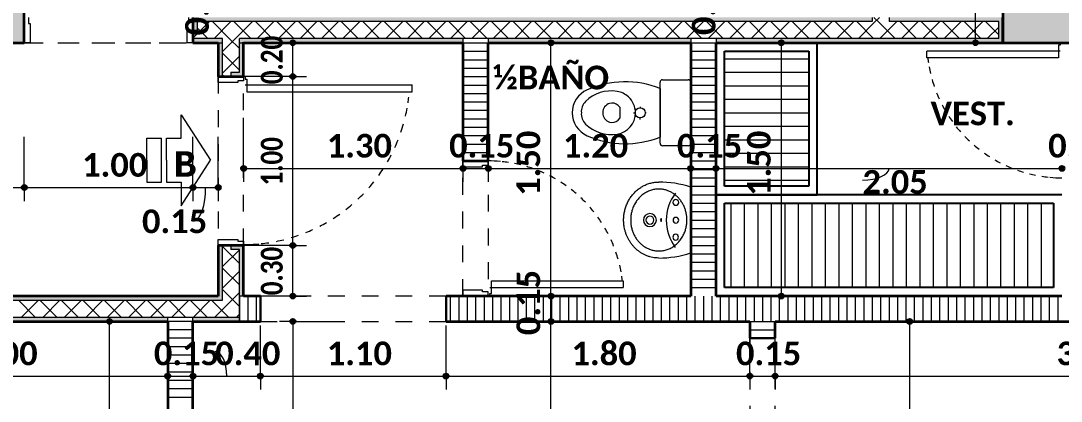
# Model space of a CAD drawing. Header units: metres. Extents: x -144 to 1000, y -717 to 29.
# Drawn here: x 510.86 to 517.03, y -562.55 to -560.29 of the extents above; entities that cross this region are included whole.
import ezdxf

# ---------------------------------------------------------------- set-up
doc = ezdxf.new("R2010")
doc.units = ezdxf.units.M
for name, pattern in [('Basculante', [0.11625, 0.075, -0.04125]), ('basculante modificado', [0.18, 0.1125, -0.0675]), ('Derribado', [0.36, 0.24, -0.12]), ('Trazo', [0.45, 0.225, -0.225])]:
    doc.linetypes.add(name, pattern=pattern)
doc.layers.get('0').update_dxf_attribs({"color": 1})
for name, color, linetype, lineweight in [('A-ANNO-DIMS', 1, 'Continuous', 9), ('A-DETL', 1, 'Continuous', 9), ('A-DETL-GENF', 1, 'Continuous', 9), ('A-DETL-MEDM', 1, 'Continuous', 30), ('A-DETL-THIN', 1, 'Continuous', 9), ('A-DOOR', 1, 'Continuous', 9), ('A-DOOR-FRAM', 1, 'Continuous', 9), ('A-DOOR-HDLN', 1, 'Trazo', 20), ('A-GENM', 1, 'Continuous', 9), ('A-WALL', 4, 'Continuous', 9), ('G-ANNO-TEXT', 2, 'Continuous', 9), ('P-SANR-FIXT', 1, 'Continuous', 9), ('S-COLS', 7, 'Continuous', 9)]:
    doc.layers.add(name, color=color, linetype=linetype, lineweight=lineweight)
doc.layers.add('A-WALL-PATT', color=7, linetype='Continuous', lineweight=35, true_color=0x9c9c9c)
doc.styles.add('Calibri_B_1', font='calibrib.ttf', dxfattribs={"height": 0.135})
doc.styles.add('Calibri_B_5', font='calibrib.ttf', dxfattribs={"height": 0.66})
doc.styles.add('Calibri_B_7', font='calibrib.ttf', dxfattribs={"width": 0.8, "height": 0.18})
doc.styles.add('Courier New_B', font='courbd.ttf', dxfattribs={"height": 0.1125})

# ---------------------------------------------------------------- blocks, each defined once
blk = doc.blocks.new('I')
at = {"layer": 'A-ANNO-DIMS', "lineweight": 25}
h = blk.add_hatch(color=256, dxfattribs=at)
edge = h.paths.add_edge_path()
edge.add_arc((508.7025, -498.7599), 0.015, 0, 360)
h = blk.add_hatch(color=256, dxfattribs=at)
edge = h.paths.add_edge_path()
edge.add_arc((510.2321, -498.7599), 0.015, 0, 360)
h = blk.add_hatch(color=256, dxfattribs=at)
edge = h.paths.add_edge_path()
edge.add_arc((511.5981, -498.7599), 0.015, 0, 360)
h = blk.add_hatch(color=256, dxfattribs=at)
edge = h.paths.add_edge_path()
edge.add_arc((512.7483, -498.7599), 0.015, 0, 360)
h = blk.add_hatch(color=256, dxfattribs=at)
edge = h.paths.add_edge_path()
edge.add_arc((508.7025, -498.9599), 0.015, 0, 360)
h = blk.add_hatch(color=256, dxfattribs=at)
edge = h.paths.add_edge_path()
edge.add_arc((508.7025, -498.9599), 0.015, 0, 360)
h = blk.add_hatch(color=256, dxfattribs=at)
edge = h.paths.add_edge_path()
edge.add_arc((508.4105, -499.5037), 0.015, 0, 360)
h = blk.add_hatch(color=256, dxfattribs=at)
edge = h.paths.add_edge_path()
edge.add_arc((509.7105, -499.5037), 0.015, 0, 360)
h = blk.add_hatch(color=256, dxfattribs=at)
edge = h.paths.add_edge_path()
edge.add_arc((509.7105, -499.5037), 0.015, 0, 360)
h = blk.add_hatch(color=256, dxfattribs=at)
edge = h.paths.add_edge_path()
edge.add_arc((509.8605, -499.5037), 0.015, 0, 360)
h = blk.add_hatch(color=256, dxfattribs=at)
edge = h.paths.add_edge_path()
edge.add_arc((509.8605, -499.5037), 0.015, 0, 360)
h = blk.add_hatch(color=256, dxfattribs=at)
edge = h.paths.add_edge_path()
edge.add_arc((511.0607, -499.5037), 0.015, 0, 360)
h = blk.add_hatch(color=256, dxfattribs=at)
edge = h.paths.add_edge_path()
edge.add_arc((511.0607, -499.5037), 0.015, 0, 360)
h = blk.add_hatch(color=256, dxfattribs=at)
edge = h.paths.add_edge_path()
edge.add_arc((511.2107, -499.5037), 0.015, 0, 360)
h = blk.add_hatch(color=256, dxfattribs=at)
edge = h.paths.add_edge_path()
edge.add_arc((511.2107, -499.5037), 0.015, 0, 360)
h = blk.add_hatch(color=256, dxfattribs=at)
edge = h.paths.add_edge_path()
edge.add_arc((513.2607, -499.5037), 0.015, 0, 360)
h = blk.add_hatch(color=256, dxfattribs=at)
edge = h.paths.add_edge_path()
edge.add_arc((513.2607, -499.5037), 0.015, 0, 360)
h = blk.add_hatch(color=256, dxfattribs=at)
edge = h.paths.add_edge_path()
edge.add_arc((507.1105, -499.6172), 0.015, 0, 360)
h = blk.add_hatch(color=256, dxfattribs=at)
edge = h.paths.add_edge_path()
edge.add_arc((507.1105, -499.6172), 0.015, 0, 360)
h = blk.add_hatch(color=256, dxfattribs=at)
edge = h.paths.add_edge_path()
edge.add_arc((508.1105, -499.6172), 0.015, 0, 360)
h = blk.add_hatch(color=256, dxfattribs=at)
edge = h.paths.add_edge_path()
edge.add_arc((508.1105, -499.6172), 0.015, 0, 360)
h = blk.add_hatch(color=256, dxfattribs=at)
edge = h.paths.add_edge_path()
edge.add_arc((508.2605, -499.6172), 0.015, 0, 360)
h = blk.add_hatch(color=256, dxfattribs=at)
edge = h.paths.add_edge_path()
edge.add_arc((508.7025, -499.9599), 0.015, 0, 360)
h = blk.add_hatch(color=256, dxfattribs=at)
edge = h.paths.add_edge_path()
edge.add_arc((508.7025, -499.9599), 0.015, 0, 360)
h = blk.add_hatch(color=256, dxfattribs=at)
edge = h.paths.add_edge_path()
edge.add_arc((508.7025, -500.2599), 0.015, 0, 360)
h = blk.add_hatch(color=256, dxfattribs=at)
edge = h.paths.add_edge_path()
edge.add_arc((510.2321, -500.2599), 0.015, 0, 360)
h = blk.add_hatch(color=256, dxfattribs=at)
edge = h.paths.add_edge_path()
edge.add_arc((510.2321, -500.2599), 0.015, 0, 360)
h = blk.add_hatch(color=256, dxfattribs=at)
edge = h.paths.add_edge_path()
edge.add_arc((511.5981, -500.2599), 0.015, 0, 360)
h = blk.add_hatch(color=256, dxfattribs=at)
edge = h.paths.add_edge_path()
edge.add_arc((507.6161, -500.4099), 0.015, 0, 360)
h = blk.add_hatch(color=256, dxfattribs=at)
edge = h.paths.add_edge_path()
edge.add_arc((508.7025, -500.4099), 0.015, 0, 360)
h = blk.add_hatch(color=256, dxfattribs=at)
edge = h.paths.add_edge_path()
edge.add_arc((510.2321, -500.4099), 0.015, 0, 360)
h = blk.add_hatch(color=256, dxfattribs=at)
edge = h.paths.add_edge_path()
edge.add_arc((510.2321, -500.4099), 0.015, 0, 360)
h = blk.add_hatch(color=256, dxfattribs=at)
edge = h.paths.add_edge_path()
edge.add_arc((512.3581, -500.4099), 0.015, 0, 360)
h = blk.add_hatch(color=256, dxfattribs=at)
edge = h.paths.add_edge_path()
edge.add_arc((507.9607, -500.7337), 0.015, 0, 360)
h = blk.add_hatch(color=256, dxfattribs=at)
edge = h.paths.add_edge_path()
edge.add_arc((507.9607, -500.7337), 0.015, 0, 360)
h = blk.add_hatch(color=256, dxfattribs=at)
edge = h.paths.add_edge_path()
edge.add_arc((508.1107, -500.7337), 0.015, 0, 360)
h = blk.add_hatch(color=256, dxfattribs=at)
edge = h.paths.add_edge_path()
edge.add_arc((508.1107, -500.7337), 0.015, 0, 360)
h = blk.add_hatch(color=256, dxfattribs=at)
edge = h.paths.add_edge_path()
edge.add_arc((508.5105, -500.7337), 0.015, 0, 360)
h = blk.add_hatch(color=256, dxfattribs=at)
edge = h.paths.add_edge_path()
edge.add_arc((508.5105, -500.7337), 0.015, 0, 360)
h = blk.add_hatch(color=256, dxfattribs=at)
edge = h.paths.add_edge_path()
edge.add_arc((509.6105, -500.7337), 0.015, 0, 360)
h = blk.add_hatch(color=256, dxfattribs=at)
edge = h.paths.add_edge_path()
edge.add_arc((509.6105, -500.7337), 0.015, 0, 360)
h = blk.add_hatch(color=256, dxfattribs=at)
edge = h.paths.add_edge_path()
edge.add_arc((511.4107, -500.7337), 0.015, 0, 360)
h = blk.add_hatch(color=256, dxfattribs=at)
edge = h.paths.add_edge_path()
edge.add_arc((511.4107, -500.7337), 0.015, 0, 360)
h = blk.add_hatch(color=256, dxfattribs=at)
edge = h.paths.add_edge_path()
edge.add_arc((511.5607, -500.7337), 0.015, 0, 360)
h = blk.add_hatch(color=256, dxfattribs=at)
edge = h.paths.add_edge_path()
edge.add_arc((511.5607, -500.7337), 0.015, 0, 360)
at = {"layer": 'A-WALL-PATT', "lineweight": 5, "true_color": 0x747474}
h = blk.add_hatch(color=8, dxfattribs=at)
h.paths.add_polyline_path([(512.9107, -498.7349), (512.9107, -498.6099), (512.2357, -498.6099), (512.2357, -498.6349), (512.8857, -498.6349), (512.8857, -498.7349)])
h.paths.add_polyline_path([(508.1105, -498.6849), (508.1355, -498.6849), (508.1355, -498.6349), (512.1357, -498.6349), (512.1357, -498.6099), (508.1105, -498.6099), (508.1105, -498.6449)])
at = {"layer": 'A-WALL-PATT', "true_color": 0x747474}
h = blk.add_hatch(color=8, dxfattribs=at)
h.paths.add_polyline_path([(512.4631, -498.7599), (512.9107, -498.7599), (512.9107, -498.7349), (511.2105, -498.7349), (511.2107, -498.7599), (512.2357, -498.7599)])
h.paths.add_polyline_path([(508.1355, -498.7599), (508.2855, -498.7599), (508.2855, -498.7349), (508.1105, -498.7349), (508.1105, -498.7599)])
h.paths.add_polyline_path([(508.3855, -498.7599), (509.7105, -498.7599), (509.7105, -498.7349), (508.3855, -498.7349)])
h.paths.add_polyline_path([(509.8605, -498.7599), (511.0605, -498.7599), (511.0605, -498.7349), (509.8605, -498.7349), (509.8605, -498.7444)])
h = blk.add_hatch(color=8, dxfattribs=at)
h.paths.add_polyline_path([(508.2605, -500.2599), (508.2855, -500.2599), (508.2855, -499.9599), (508.2605, -499.9599), (508.2605, -499.9849)])
h.paths.add_polyline_path([(508.2855, -498.9599), (508.2855, -498.7599), (508.2605, -498.7599), (508.2605, -498.9599)])
at = {"layer": 'A-WALL-PATT', "lineweight": 5, "true_color": 0x747474}
h = blk.add_hatch(color=8, dxfattribs=at)
h.paths.add_polyline_path([(508.4105, -500.2599), (508.4105, -499.9599), (508.3355, -499.9599), (508.3355, -499.9849), (508.3855, -499.9849), (508.3855, -500.2599)])
h.paths.add_polyline_path([(508.4105, -498.9599), (508.4105, -498.7599), (508.3855, -498.7599), (508.3855, -498.9349), (508.3355, -498.9349), (508.3355, -498.9599), (508.3855, -498.9599)])
blk.add_hatch(color=8, dxfattribs=at).paths.add_polyline_path([(508.1107, -500.2849), (508.2855, -500.2849), (508.2855, -500.2599), (505.8357, -500.2599), (505.8357, -500.2849), (507.9607, -500.2849)])
at = {"layer": 'A-WALL-PATT', "true_color": 0x747474}
h = blk.add_hatch(color=8, dxfattribs=at)
h.paths.add_polyline_path([(507.9607, -500.4099), (507.9607, -500.3849), (505.9607, -500.3849), (505.9607, -500.4099), (507.902, -500.4099)])
h.paths.add_polyline_path([(508.1107, -500.4099), (508.3855, -500.4099), (508.3855, -500.3849), (508.1107, -500.3849)])
at = {"layer": 'S-COLS', "true_color": 0x5b5b5b}
h = blk.add_hatch(color=251, dxfattribs=at)
h.paths.add_polyline_path([(498.9107, -506.46), (499.4107, -506.46), (499.4107, -505.56), (498.9107, -505.56), (498.9107, -506.3874)])
h.paths.add_polyline_path([(516.7105, -506.46), (517.2105, -506.46), (517.2105, -505.56), (516.7105, -505.56), (516.7105, -506.4599)])
h.paths.add_polyline_path([(506.7607, -506.4599), (507.1107, -506.4599), (507.1107, -505.5599), (506.6107, -505.5599), (506.6107, -506.4599)])
h.paths.add_polyline_path([(499.1855, -498.7599), (499.4106, -498.7599), (499.4106, -498.06), (498.9106, -498.06), (498.9106, -498.7599)])
h.paths.add_polyline_path([(517.2108, -498.7599), (517.2108, -498.06), (516.8108, -498.06), (516.8108, -498.7599), (517.0242, -498.7599)])
h.paths.add_polyline_path([(504.8107, -498.7599), (504.8103, -498.26), (503.1105, -498.26), (503.1105, -496.11), (504.8108, -496.11), (504.8103, -495.61), (502.8105, -495.6101), (502.8106, -498.7599), (504.8103, -498.7599)])
h.paths.add_polyline_path([(513.4108, -498.7599), (513.4106, -495.6099), (512.9108, -495.61), (512.9108, -498.7599), (513.4107, -498.7599)])
h.paths.add_polyline_path([(507.1107, -498.7599), (507.1107, -497.8599), (506.6107, -497.8599), (506.6107, -498.7599), (506.7617, -498.7599)])
h.paths.add_polyline_path([(506.6108, -496.51), (507.1108, -496.51), (507.1108, -495.61), (506.6108, -495.61), (506.6108, -496.11)])
h.paths.add_polyline_path([(499.1855, -496.31), (499.4105, -496.31), (499.4105, -495.6089), (498.9105, -495.61), (498.9105, -496.31)])
h.paths.add_polyline_path([(517.0864, -496.31), (517.2108, -496.31), (517.2108, -495.6089), (516.8108, -495.6089), (516.8108, -496.31), (517.0364, -496.31)])
h.paths.add_polyline_path([(516.7107, -487.61), (517.2107, -487.61), (517.2107, -486.7102), (516.7107, -486.7102), (516.7107, -486.7314)])
h.paths.add_polyline_path([(506.7617, -487.61), (507.1107, -487.61), (507.1107, -486.71), (506.6107, -486.71), (506.6107, -487.61), (506.6857, -487.61)])
h.paths.add_polyline_path([(499.92, -487.01), (500.0107, -487.01), (500.0107, -486.51), (499.1107, -486.51), (499.1107, -487.01), (499.8386, -487.01)])
at = {"layer": 'A-ANNO-DIMS'}
for p, q in [((512.7483, -498.7599), (512.7483, -495.61)), ((508.7025, -498.7599), (508.4025, -498.7599)), ((508.7025, -498.9599), (508.7025, -498.7599)), ((508.7025, -498.7599), (508.7825, -498.7599)), ((510.2321, -498.7599), (509.9321, -498.7599)), ((510.2321, -500.2599), (510.2321, -498.7599)), ((510.2321, -498.7599), (510.3121, -498.7599)), ((511.5981, -498.7599), (511.2981, -498.7599)), ((511.5981, -500.2599), (511.5981, -498.7599)), ((511.5981, -498.7599), (511.6781, -498.7599)), ((512.7483, -498.7599), (512.6683, -498.7599)), ((512.7483, -498.7599), (513.0483, -498.7599)), ((508.7025, -498.9599), (508.4025, -498.9599)), ((508.7025, -498.9599), (508.4025, -498.9599)), ((508.7025, -499.9599), (508.7025, -498.9599)), ((508.7025, -498.9599), (508.7825, -498.9599)), ((508.7025, -498.9599), (508.7825, -498.9599)), ((508.4105, -499.5037), (508.4105, -499.2037)), ((509.7105, -499.5037), (509.7105, -499.2037)), ((509.7105, -499.5037), (509.7105, -499.2037)), ((509.8605, -499.5037), (509.8605, -499.2037)), ((509.8605, -499.5037), (509.8605, -499.2037)), ((507.1105, -499.6172), (507.1105, -499.3172)), ((507.1105, -499.6172), (507.1105, -499.3172)), ((508.1105, -499.6172), (508.1105, -499.3172)), ((508.1105, -499.6172), (508.1105, -499.3172)), ((508.2605, -499.6172), (508.2605, -499.3172)), ((508.4105, -499.5037), (509.7105, -499.5037)), ((508.4105, -499.5037), (508.4105, -499.5837)), ((509.7105, -499.5037), (509.7105, -499.5837)), ((509.7105, -499.5037), (509.8605, -499.5037)), ((509.7105, -499.5037), (509.7105, -499.5837)), ((509.8605, -499.5037), (509.8605, -499.5837)), ((509.8605, -499.5037), (511.0607, -499.5037)), ((509.8605, -499.5037), (509.8605, -499.5837)), ((511.0607, -499.5037), (511.0607, -499.5837)), ((511.0607, -499.5037), (511.2107, -499.5037)), ((511.0607, -499.5037), (511.0607, -499.5837)), ((511.2107, -499.5037), (511.2107, -499.5837)), ((511.2107, -499.5037), (513.2607, -499.5037)), ((511.2107, -499.5037), (511.2107, -499.5837)), ((506.6107, -499.6172), (507.1105, -499.6172)), ((507.1105, -499.6172), (507.1105, -499.6972)), ((507.1105, -499.6172), (508.1105, -499.6172)), ((507.1105, -499.6172), (507.1105, -499.6972)), ((508.1105, -499.6172), (508.1105, -499.6972)), ((508.1105, -499.6172), (508.2605, -499.6172)), ((508.1105, -499.6172), (508.1105, -499.6972)), ((508.2605, -499.6172), (508.2605, -499.6972)), ((508.7025, -499.9599), (508.4025, -499.9599)), ((508.7025, -499.9599), (508.4025, -499.9599)), ((508.7025, -500.2599), (508.7025, -499.9599)), ((508.7025, -499.9599), (508.7825, -499.9599)), ((508.7025, -499.9599), (508.7825, -499.9599)), ((508.7025, -500.2599), (508.4025, -500.2599)), ((508.7025, -500.2599), (508.7825, -500.2599)), ((510.2321, -500.2599), (509.9321, -500.2599)), ((510.2321, -500.2599), (509.9321, -500.2599)), ((510.2321, -500.4099), (510.2321, -500.2599)), ((510.2321, -500.2599), (510.3121, -500.2599)), ((510.2321, -500.2599), (510.3121, -500.2599)), ((511.5981, -500.2599), (511.6781, -500.2599)), ((507.6161, -500.4099), (507.3161, -500.4099)), ((507.6161, -502.7099), (507.6161, -500.4099)), ((507.6161, -500.4099), (507.6961, -500.4099)), ((508.7025, -500.4099), (508.6225, -500.4099)), ((508.7025, -500.4099), (508.7025, -504.4599)), ((508.7025, -500.4099), (509.0025, -500.4099)), ((510.2321, -500.4099), (509.9321, -500.4099)), ((510.2321, -500.4099), (509.9321, -500.4099)), ((510.2321, -506.21), (510.2321, -500.4099)), ((510.2321, -500.4099), (510.3121, -500.4099)), ((510.2321, -500.4099), (510.3121, -500.4099)), ((512.3581, -500.4099), (512.0581, -500.4099)), ((512.3581, -503.0589), (512.3581, -500.4099)), ((512.3581, -500.4099), (512.4381, -500.4099)), ((507.9607, -500.7337), (507.9607, -500.4337)), ((507.9607, -500.7337), (507.9607, -500.4337)), ((508.1107, -500.7337), (508.1107, -500.4337)), ((508.1107, -500.7337), (508.1107, -500.4337)), ((508.5105, -500.7337), (508.5105, -500.4337)), ((508.5105, -500.7337), (508.5105, -500.4337)), ((509.6105, -500.7337), (509.6105, -500.4337)), ((509.6105, -500.7337), (509.6105, -500.4337)), ((511.4107, -500.7337), (511.4107, -500.4337)), ((511.4107, -500.7337), (511.4107, -500.4337)), ((511.5607, -500.7337), (511.5607, -500.4337)), ((511.5607, -500.7337), (511.5607, -500.4337)), ((505.9607, -500.7337), (507.9607, -500.7337)), ((507.9607, -500.7337), (507.9607, -500.8137)), ((507.9607, -500.7337), (508.1107, -500.7337)), ((507.9607, -500.7337), (507.9607, -500.8137)), ((508.1107, -500.7337), (508.1107, -500.8137)), ((508.1107, -500.7337), (508.5105, -500.7337)), ((508.1107, -500.7337), (508.1107, -500.8137)), ((508.5105, -500.7337), (508.5105, -500.8137)), ((508.5105, -500.7337), (509.6105, -500.7337)), ((508.5105, -500.7337), (508.5105, -500.8137)), ((509.6105, -500.7337), (509.6105, -500.8137)), ((509.6105, -500.7337), (511.4107, -500.7337)), ((509.6105, -500.7337), (509.6105, -500.8137)), ((511.4107, -500.7337), (511.4107, -500.8137)), ((511.4107, -500.7337), (511.5607, -500.7337)), ((511.4107, -500.7337), (511.4107, -500.8137)), ((511.5607, -500.7337), (511.5607, -500.8137)), ((511.5607, -500.7337), (515.2107, -500.7337)), ((511.5607, -500.7337), (511.5607, -500.8137))]:
    blk.add_line(p, q, dxfattribs=at)
at = {"layer": 'A-ANNO-DIMS', "linetype": 'Derribado'}
for p, q in [((511.0607, -499.5037), (511.0607, -499.2037)), ((511.0607, -499.5037), (511.0607, -499.2037)), ((511.2107, -499.5037), (511.2107, -499.2037)), ((511.2107, -499.5037), (511.2107, -499.2037)), ((511.5981, -500.2599), (511.2981, -500.2599))]:
    blk.add_line(p, q, dxfattribs=at)
at = {"layer": 'A-ANNO-DIMS', "lineweight": 25}
for centre in [(508.7025, -498.7599), (510.2321, -498.7599), (511.5981, -498.7599), (512.7483, -498.7599), (508.7025, -498.9599), (508.7025, -498.9599), (508.4105, -499.5037), (509.7105, -499.5037), (509.7105, -499.5037), (509.8605, -499.5037), (509.8605, -499.5037), (511.0607, -499.5037), (511.0607, -499.5037), (511.2107, -499.5037), (511.2107, -499.5037), (513.2607, -499.5037), (513.2607, -499.5037), (507.1105, -499.6172), (507.1105, -499.6172), (508.1105, -499.6172), (508.1105, -499.6172), (508.2605, -499.6172), (508.7025, -499.9599), (508.7025, -499.9599), (508.7025, -500.2599), (510.2321, -500.2599), (510.2321, -500.2599), (511.5981, -500.2599), (507.6161, -500.4099), (508.7025, -500.4099), (510.2321, -500.4099), (510.2321, -500.4099), (512.3581, -500.4099), (507.9607, -500.7337), (507.9607, -500.7337), (508.1107, -500.7337), (508.1107, -500.7337), (508.5105, -500.7337), (508.5105, -500.7337), (509.6105, -500.7337), (509.6105, -500.7337), (511.4107, -500.7337), (511.4107, -500.7337), (511.5607, -500.7337), (511.5607, -500.7337)]:
    blk.add_circle(centre, 0.015, dxfattribs=at)
at = {"layer": 'A-ANNO-DIMS'}
for centre, major_axis, ratio, start_param, end_param in [((512.079, -499.5037), (0.1567, 0), 0.442857, 4.712389, 6.283185), ((508.122, -499.6172), (0, 0.1893), 0.335219, 3.141593, 4.712389), ((508.2425, -500.7337), (0, 0.1451), 0.469661, 4.712389, 6.283185)]:
    blk.add_ellipse(centre, major_axis=major_axis, ratio=ratio, start_param=start_param, end_param=end_param, dxfattribs=at)
at = {"layer": 'A-DETL', "color": 7, "linetype": 'basculante modificado'}
blk.add_line((507.1105, -498.7599), (512.9107, -498.7599), dxfattribs=at)
at = {"layer": 'A-DETL-GENF', "linetype": 'Basculante'}
for p, q in [((507.1105, -498.6099), (507.1105, -498.7599)), ((508.1105, -498.7599), (508.1105, -498.6099)), ((507.1105, -498.7599), (508.1105, -498.7599)), ((508.4105, -498.9599), (508.2605, -498.9599)), ((508.2605, -498.9599), (508.2605, -499.9599)), ((508.4105, -499.9599), (508.4105, -498.9599)), ((509.7105, -500.2599), (509.7105, -499.4599)), ((509.7105, -499.4599), (509.8605, -499.4599)), ((509.8605, -499.4599), (509.8605, -500.2599)), ((508.2605, -499.9599), (508.4105, -499.9599)), ((509.6105, -500.2599), (508.5105, -500.2599)), ((509.8605, -500.2599), (509.7105, -500.2599)), ((508.5105, -500.4099), (509.6105, -500.4099)), ((511.4107, -500.5099), (511.4107, -501.6099)), ((511.5607, -501.6099), (511.5607, -500.5099))]:
    blk.add_line(p, q, dxfattribs=at)
at = {"layer": 'A-DETL-GENF', "color": 251, "true_color": 0x535353}
for p, q in [((511.2607, -498.8541), (511.7607, -498.8541)), ((511.2607, -498.9341), (511.7607, -498.9341)), ((511.2607, -499.0141), (511.7607, -499.0141)), ((511.2607, -499.0941), (511.7607, -499.0941)), ((511.2607, -499.1741), (511.7607, -499.1741)), ((511.2607, -499.2541), (511.7607, -499.2541)), ((511.2607, -499.3341), (511.7607, -499.3341)), ((511.2607, -499.4141), (511.7607, -499.4141)), ((511.2607, -499.4941), (511.7607, -499.4941)), ((511.2607, -499.5741), (511.7607, -499.5741)), ((511.2993, -500.2099), (511.2993, -499.7099)), ((511.3793, -500.2099), (511.3793, -499.7099)), ((511.4593, -500.2099), (511.4593, -499.7099)), ((511.5393, -500.2099), (511.5393, -499.7099)), ((511.6193, -500.2099), (511.6193, -499.7099)), ((511.6993, -500.2099), (511.6993, -499.7099)), ((511.7793, -500.2099), (511.7793, -499.7099)), ((511.8593, -500.2099), (511.8593, -499.7099)), ((511.9393, -500.2099), (511.9393, -499.7099)), ((512.0193, -500.2099), (512.0193, -499.7099)), ((512.0993, -500.2099), (512.0993, -499.7099)), ((512.1793, -500.2099), (512.1793, -499.7099)), ((512.2593, -500.2099), (512.2593, -499.7099)), ((512.3393, -500.2099), (512.3393, -499.7099)), ((512.4193, -500.2099), (512.4193, -499.7099)), ((512.4993, -500.2099), (512.4993, -499.7099)), ((512.5793, -500.2099), (512.5793, -499.7099)), ((512.6593, -500.2099), (512.6593, -499.7099)), ((512.7393, -500.2099), (512.7393, -499.7099)), ((512.8193, -500.2099), (512.8193, -499.7099)), ((512.8993, -500.2099), (512.8993, -499.7099)), ((512.9793, -500.2099), (512.9793, -499.7099)), ((513.0593, -500.2099), (513.0593, -499.7099)), ((513.1393, -500.2099), (513.1393, -499.7099))]:
    blk.add_line(p, q, dxfattribs=at)
at = {"layer": 'A-DETL-GENF'}
for p, q in [((508.0411, -499.3256), (508.0411, -499.1867)), ((508.0411, -499.1867), (508.2147, -499.4558)), ((507.8373, -499.4558), (507.8373, -499.3256)), ((507.8373, -499.3256), (507.9241, -499.3256)), ((507.9241, -499.586), (507.9241, -499.3256)), ((507.9543, -499.4558), (507.9543, -499.3256)), ((507.9543, -499.3256), (508.0411, -499.3256)), ((507.8373, -499.4558), (507.8373, -499.586)), ((507.9543, -499.4558), (507.9543, -499.586)), ((508.0411, -499.7249), (508.2147, -499.4558)), ((507.8373, -499.586), (507.9241, -499.586)), ((507.9543, -499.586), (508.0411, -499.586)), ((508.0411, -499.586), (508.0411, -499.7249))]:
    blk.add_line(p, q, dxfattribs=at)
at = {"layer": 'A-DETL-MEDM'}
for p, q in [((508.5105, -500.2599), (508.5105, -500.4099)), ((509.6105, -500.4099), (509.6105, -500.2599)), ((511.5607, -500.5099), (511.4107, -500.5099))]:
    blk.add_line(p, q, dxfattribs=at)
at = {"layer": 'A-DETL-THIN'}
for p, q in [((511.7607, -498.8099), (511.2607, -498.8099)), ((511.2607, -498.8099), (511.2607, -499.6099)), ((511.7607, -499.6099), (511.7607, -498.8099)), ((511.2607, -499.6099), (511.7607, -499.6099)), ((513.2107, -499.7099), (511.2607, -499.7099)), ((511.2607, -499.7099), (511.2607, -500.2099)), ((513.2107, -500.2099), (513.2107, -499.7099)), ((511.2607, -500.2099), (513.2107, -500.2099))]:
    blk.add_line(p, q, dxfattribs=at)
at = {"layer": 'A-DOOR'}
for p, q in [((507.1105, -498.6099), (507.1105, -498.7599)), ((508.4105, -498.9599), (508.2605, -498.9599)), ((509.8605, -500.2599), (509.7105, -500.2599))]:
    blk.add_line(p, q, dxfattribs=at)
at = {"layer": 'A-DOOR', "lineweight": 15}
for p, q in [((512.4607, -498.8499), (512.4607, -498.8099)), ((513.2507, -498.8099), (512.4607, -498.8099)), ((513.2407, -498.7749), (513.2407, -498.8499)), ((513.2507, -498.7749), (513.2407, -498.7749)), ((513.2507, -498.7599), (513.2507, -498.7749)), ((513.2407, -498.8499), (512.4607, -498.8499)), ((508.4205, -498.9599), (508.4205, -498.9749)), ((508.4205, -498.9749), (508.4305, -498.9749)), ((508.4305, -498.9749), (508.4305, -499.0499)), ((508.4205, -499.0099), (509.4105, -499.0099)), ((508.4305, -499.0499), (509.4105, -499.0499)), ((509.4105, -499.0499), (509.4105, -499.0099)), ((509.8805, -500.1699), (510.6605, -500.1699)), ((509.8805, -500.2449), (509.8805, -500.1699)), ((510.6605, -500.1699), (510.6605, -500.2099)), ((509.8705, -500.2099), (510.6605, -500.2099)), ((509.8705, -500.2449), (509.8805, -500.2449)), ((509.8705, -500.2599), (509.8705, -500.2449))]:
    blk.add_line(p, q, dxfattribs=at)
at = {"layer": 'A-DOOR'}
for centre, radius, start, end in [((513.2607, -498.7599), 0.8, 186.45945, 188.44999), ((513.2607, -498.7599), 0.8, 190.25822, 193.15108), ((513.2607, -498.7599), 0.8, 190.25822, 193.15108), ((513.2607, -498.7599), 0.8, 195.83157, 198.88574), ((513.2607, -498.7599), 0.8, 201.72829, 204.55488), ((508.4127, -498.9717), 0.9833, 351.55001, 353.54055), ((508.4127, -498.9717), 0.9833, 346.84892, 349.74178), ((508.4127, -498.9717), 0.9833, 346.84892, 349.74178), ((513.2607, -498.7599), 0.8, 207.36602, 210.16222), ((508.4127, -498.9717), 0.9833, 341.11426, 344.16843), ((513.2607, -498.7599), 0.8, 212.94407, 215.71217), ((513.2607, -498.7599), 0.8, 218.46716, 221.20973), ((508.4127, -498.9717), 0.9833, 335.44512, 338.27171), ((513.2607, -498.7599), 0.8, 223.94059, 226.66048), ((513.2607, -498.7599), 0.8, 229.37018, 232.07048), ((508.4127, -498.9717), 0.9833, 329.83778, 332.63398), ((513.2607, -498.7599), 0.8, 234.7622, 237.44619), ((509.8605, -500.2599), 0.8, 84.86021, 90), ((509.8605, -500.2599), 0.8, 81.40092, 84.05706), ((509.8605, -500.2599), 0.8, 76.09186, 78.74617), ((513.2607, -498.7599), 0.8, 240.12331, 242.79443), ((513.2607, -498.7599), 0.8, 245.46046, 248.1223), ((508.4127, -498.9717), 0.9833, 324.28783, 327.05593), ((509.8605, -500.2599), 0.8, 70.78086, 73.43707), ((509.8605, -500.2599), 0.8, 65.46046, 68.1223), ((509.8605, -500.2599), 0.8, 60.12331, 62.79443), ((513.2607, -498.7599), 0.8, 250.78086, 253.43707), ((513.2607, -498.7599), 0.8, 256.09186, 258.74617), ((513.2607, -498.7599), 0.8, 261.40092, 264.05706), ((508.4127, -498.9717), 0.9833, 318.79027, 321.53284), ((509.8605, -500.2599), 0.8, 54.7622, 57.44619), ((513.2607, -498.7599), 0.8, 264.86021, 270), ((508.4127, -498.9717), 0.9833, 313.33952, 316.05941), ((509.8605, -500.2599), 0.8, 49.37018, 52.07048), ((508.4127, -498.9717), 0.9833, 307.92952, 310.62982), ((509.8605, -500.2599), 0.8, 43.94059, 46.66048), ((509.8605, -500.2599), 0.8, 38.46716, 41.20973), ((508.4127, -498.9717), 0.9833, 302.55381, 305.2378), ((509.8605, -500.2599), 0.8, 32.94407, 35.71217), ((508.4127, -498.9717), 0.9833, 297.20557, 299.87669), ((509.8605, -500.2599), 0.8, 27.36602, 30.16222), ((508.4127, -498.9717), 0.9833, 286.56293, 289.21914), ((508.4127, -498.9717), 0.9833, 291.8777, 294.53954), ((508.4127, -498.9717), 0.9833, 270, 275.13979), ((508.4127, -498.9717), 0.9833, 275.94294, 278.59908), ((508.4127, -498.9717), 0.9833, 281.25383, 283.90814), ((509.8605, -500.2599), 0.8, 21.72829, 24.55488), ((509.8605, -500.2599), 0.8, 15.83157, 18.88574), ((509.8605, -500.2599), 0.8, 10.25822, 13.15108), ((509.8605, -500.2599), 0.8, 10.25822, 13.15108), ((509.8605, -500.2599), 0.8, 6.45945, 8.44999)]:
    blk.add_arc(centre, radius, start, end, dxfattribs=at)
at = {"layer": 'A-DOOR-FRAM'}
for p, q in [((507.1355, -498.6099), (507.1355, -498.6449)), ((508.0855, -498.6449), (508.0855, -498.6099)), ((507.1355, -498.6449), (507.1455, -498.6449)), ((507.1455, -498.6449), (507.1455, -498.7599)), ((508.0755, -498.6449), (508.0855, -498.6449)), ((508.0755, -498.7599), (508.0755, -498.6449)), ((507.1455, -498.7599), (507.1107, -498.7599)), ((508.1105, -498.7599), (508.0755, -498.7599)), ((508.2605, -498.9949), (508.2605, -498.9599)), ((508.3755, -498.9949), (508.2605, -498.9949)), ((508.3755, -498.9849), (508.3755, -498.9949)), ((508.4105, -498.9849), (508.3755, -498.9849)), ((508.4105, -498.9599), (508.4105, -498.9849)), ((509.7105, -499.4599), (509.7105, -499.4949)), ((509.8255, -499.4949), (509.8255, -499.4849)), ((509.8255, -499.4849), (509.8605, -499.4849)), ((509.8605, -499.4849), (509.8605, -499.4599)), ((509.7105, -499.4949), (509.8255, -499.4949)), ((508.2605, -499.9249), (508.3755, -499.9249)), ((508.2605, -499.9599), (508.2605, -499.9249)), ((508.3755, -499.9249), (508.3755, -499.9349)), ((508.3755, -499.9349), (508.4105, -499.9349)), ((508.4105, -499.9349), (508.4105, -499.9599)), ((509.7105, -500.2249), (509.7105, -500.2599)), ((509.8255, -500.2249), (509.7105, -500.2249)), ((509.8255, -500.2349), (509.8255, -500.2249)), ((509.8605, -500.2349), (509.8255, -500.2349)), ((509.8605, -500.2599), (509.8605, -500.2349))]:
    blk.add_line(p, q, dxfattribs=at)
at = {"layer": 'A-DOOR-HDLN'}
for p, q in [((508.1105, -498.7599), (508.1105, -498.6099)), ((509.7105, -499.4599), (509.8605, -499.4599)), ((508.2605, -499.9599), (508.4105, -499.9599))]:
    blk.add_line(p, q, dxfattribs=at)
at = {"layer": 'A-GENM', "lineweight": 25}
for p, q in [((511.8107, -498.7599), (511.2107, -498.7599)), ((511.2107, -498.7599), (511.2107, -499.6599)), ((511.2607, -499.6099), (511.2607, -498.8099)), ((511.2607, -498.8099), (511.7607, -498.8099)), ((511.7607, -498.8099), (511.7607, -499.6099)), ((511.8107, -499.6599), (511.8107, -498.7599)), ((511.7607, -499.6099), (511.2607, -499.6099)), ((511.2107, -499.6599), (511.2107, -500.2599)), ((513.2607, -499.6599), (511.2107, -499.6599)), ((511.2107, -499.6599), (511.8107, -499.6599)), ((511.2607, -500.2099), (511.2607, -499.7099)), ((511.2607, -499.7099), (513.2107, -499.7099)), ((513.2107, -499.7099), (513.2107, -500.2099)), ((513.2107, -500.2099), (511.2607, -500.2099)), ((511.2107, -500.2599), (513.2607, -500.2599))]:
    blk.add_line(p, q, dxfattribs=at)
at = {"layer": 'A-WALL', "lineweight": 35}
for p, q in [((508.1105, -498.6099), (508.1105, -498.7599)), ((512.9107, -498.7599), (512.9107, -498.6099)), ((508.1105, -498.7599), (508.2605, -498.7599)), ((508.2605, -498.7599), (508.2605, -498.9599)), ((508.4105, -498.7599), (509.7105, -498.7599)), ((508.4105, -498.9599), (508.4105, -498.7599)), ((509.7105, -498.7599), (509.7105, -499.4599)), ((509.8605, -498.7599), (511.0605, -498.7599)), ((509.8605, -499.4599), (509.8605, -498.7599)), ((511.0605, -498.7599), (511.0605, -500.2599)), ((511.2105, -498.7599), (512.9107, -498.7599)), ((511.2105, -500.2599), (511.2105, -498.7599)), ((508.2605, -498.9599), (508.4105, -498.9599)), ((509.7105, -499.4599), (509.8605, -499.4599)), ((508.2605, -499.9599), (508.2605, -500.2599)), ((508.4105, -499.9599), (508.2605, -499.9599)), ((508.4105, -500.2599), (508.4105, -499.9599)), ((508.2605, -500.2599), (505.8107, -500.2599)), ((508.5105, -500.2599), (508.4105, -500.2599)), ((511.0605, -500.2599), (509.6105, -500.2599)), ((513.2607, -500.2599), (511.2105, -500.2599)), ((505.9607, -500.4099), (507.9607, -500.4099)), ((507.9607, -500.4099), (507.9607, -502.7099)), ((508.1107, -500.4099), (508.5105, -500.4099)), ((508.1107, -504.4599), (508.1107, -500.4099)), ((509.6105, -500.4099), (511.4107, -500.4099)), ((511.4107, -500.4099), (511.4107, -500.5099)), ((511.5607, -500.5099), (511.5607, -500.4099)), ((511.5607, -500.4099), (514.3607, -500.4099))]:
    blk.add_line(p, q, dxfattribs=at)
at = {"layer": 'A-WALL'}
for p, q in [((512.1357, -498.6099), (512.1357, -498.6349)), ((512.2357, -498.6099), (512.2357, -498.6349)), ((508.1105, -498.6849), (508.1355, -498.6849)), ((508.1355, -498.6349), (508.1355, -498.6849)), ((512.1357, -498.6349), (508.1355, -498.6349)), ((512.8857, -498.6349), (512.2357, -498.6349)), ((512.8857, -498.7349), (512.8857, -498.6349)), ((508.2855, -498.7349), (508.1105, -498.7349)), ((508.2855, -498.9599), (508.2855, -498.7349)), ((512.8857, -498.7349), (508.3855, -498.7349)), ((508.3855, -498.9349), (508.3855, -498.7349)), ((509.7105, -498.7349), (509.7105, -498.7599)), ((509.8605, -498.7349), (509.8605, -498.7599)), ((511.0605, -498.7349), (511.0605, -498.7599)), ((511.2105, -498.7349), (511.2105, -498.7599)), ((508.3355, -498.9349), (508.3355, -498.9599)), ((508.3355, -498.9349), (508.3855, -498.9349)), ((508.2855, -500.2849), (508.2855, -499.9599)), ((508.3355, -499.9599), (508.3355, -499.9849)), ((508.3855, -499.9849), (508.3355, -499.9849)), ((508.3855, -500.4099), (508.3855, -499.9849)), ((505.8357, -500.2849), (508.2855, -500.2849)), ((508.4105, -500.2599), (508.3855, -500.2599)), ((505.9357, -500.3849), (508.3855, -500.3849)), ((507.9607, -500.4099), (507.9607, -500.3849)), ((508.1107, -500.4099), (508.1107, -500.3849))]:
    blk.add_line(p, q, dxfattribs=at)
at = {"layer": 'A-WALL-PATT', "color": 1, "lineweight": 5, "true_color": 0xff0000}
for p, q in [((512.1716, -498.6349), (512.1466, -498.6099)), ((512.1543, -498.6349), (512.1793, -498.6099)), ((508.1105, -498.7331), (508.2086, -498.6349)), ((508.1987, -498.7349), (508.1355, -498.6717)), ((508.326, -498.7349), (508.226, -498.6349)), ((508.2359, -498.7349), (508.3359, -498.6349)), ((508.4532, -498.7349), (508.3532, -498.6349)), ((508.3632, -498.7349), (508.4632, -498.6349)), ((508.5805, -498.7349), (508.4805, -498.6349)), ((508.4905, -498.7349), (508.5905, -498.6349)), ((508.7078, -498.7349), (508.6078, -498.6349)), ((508.6178, -498.7349), (508.7178, -498.6349)), ((508.8351, -498.7349), (508.7351, -498.6349)), ((508.745, -498.7349), (508.845, -498.6349)), ((508.9624, -498.7349), (508.8624, -498.6349)), ((508.8723, -498.7349), (508.9723, -498.6349)), ((509.0896, -498.7349), (508.9896, -498.6349)), ((508.9996, -498.7349), (509.0996, -498.6349)), ((509.2169, -498.7349), (509.1169, -498.6349)), ((509.1269, -498.7349), (509.2269, -498.6349)), ((509.3442, -498.7349), (509.2442, -498.6349)), ((509.2542, -498.7349), (509.3542, -498.6349)), ((509.4715, -498.7349), (509.3715, -498.6349)), ((509.3814, -498.7349), (509.4814, -498.6349)), ((509.5988, -498.7349), (509.4988, -498.6349)), ((509.5087, -498.7349), (509.6087, -498.6349)), ((509.726, -498.7349), (509.626, -498.6349)), ((509.636, -498.7349), (509.736, -498.6349)), ((509.8533, -498.7349), (509.7533, -498.6349)), ((509.7633, -498.7349), (509.8633, -498.6349)), ((509.9806, -498.7349), (509.8806, -498.6349)), ((509.8906, -498.7349), (509.9906, -498.6349)), ((510.1079, -498.7349), (510.0079, -498.6349)), ((510.0178, -498.7349), (510.1178, -498.6349)), ((510.2351, -498.7349), (510.1351, -498.6349)), ((510.1451, -498.7349), (510.2451, -498.6349)), ((510.3624, -498.7349), (510.2624, -498.6349)), ((510.2724, -498.7349), (510.3724, -498.6349)), ((510.4897, -498.7349), (510.3897, -498.6349)), ((510.3997, -498.7349), (510.4997, -498.6349)), ((510.617, -498.7349), (510.517, -498.6349)), ((510.5269, -498.7349), (510.6269, -498.6349)), ((510.7443, -498.7349), (510.6443, -498.6349)), ((510.6542, -498.7349), (510.7542, -498.6349)), ((510.8715, -498.7349), (510.7715, -498.6349)), ((510.7815, -498.7349), (510.8815, -498.6349)), ((510.9988, -498.7349), (510.8988, -498.6349)), ((510.9088, -498.7349), (511.0088, -498.6349)), ((511.1261, -498.7349), (511.0261, -498.6349)), ((511.0361, -498.7349), (511.1361, -498.6349)), ((511.2534, -498.7349), (511.1534, -498.6349)), ((511.1633, -498.7349), (511.2633, -498.6349)), ((511.3807, -498.7349), (511.2807, -498.6349)), ((511.2906, -498.7349), (511.3906, -498.6349)), ((511.5079, -498.7349), (511.4079, -498.6349)), ((511.4179, -498.7349), (511.5179, -498.6349)), ((511.6352, -498.7349), (511.5352, -498.6349)), ((511.5452, -498.7349), (511.6452, -498.6349)), ((511.7625, -498.7349), (511.6625, -498.6349)), ((511.6725, -498.7349), (511.7725, -498.6349)), ((511.8898, -498.7349), (511.7898, -498.6349)), ((511.7997, -498.7349), (511.8997, -498.6349)), ((512.0171, -498.7349), (511.9171, -498.6349)), ((511.927, -498.7349), (512.027, -498.6349)), ((512.1443, -498.7349), (512.0443, -498.6349)), ((512.0543, -498.7349), (512.1543, -498.6349)), ((512.2716, -498.7349), (512.1716, -498.6349)), ((512.1816, -498.7349), (512.2816, -498.6349)), ((512.3989, -498.7349), (512.2989, -498.6349)), ((512.3089, -498.7349), (512.4089, -498.6349)), ((512.5262, -498.7349), (512.4262, -498.6349)), ((512.4361, -498.7349), (512.5361, -498.6349)), ((512.6535, -498.7349), (512.5535, -498.6349)), ((512.5634, -498.7349), (512.6634, -498.6349)), ((512.7807, -498.7349), (512.6807, -498.6349)), ((512.6907, -498.7349), (512.7907, -498.6349)), ((512.8857, -498.7126), (512.808, -498.6349)), ((512.818, -498.7349), (512.8857, -498.6672)), ((508.2855, -498.8126), (508.3632, -498.7349)), ((508.3855, -498.7944), (508.326, -498.7349)), ((508.3855, -498.9217), (508.2855, -498.8217)), ((508.2855, -498.9399), (508.3855, -498.8399)), ((508.2964, -498.9599), (508.2855, -498.949)), ((508.3855, -500.0672), (508.2855, -499.9672)), ((508.2855, -500.0854), (508.3855, -499.9854)), ((508.3855, -500.1945), (508.2855, -500.0945)), ((508.2855, -500.2127), (508.3855, -500.1127)), ((508.3486, -500.2849), (508.2855, -500.2218)), ((507.1758, -500.3849), (507.0758, -500.2849)), ((507.095, -500.3849), (507.195, -500.2849)), ((507.3031, -500.3849), (507.2031, -500.2849)), ((507.2223, -500.3849), (507.3223, -500.2849)), ((507.4304, -500.3849), (507.3304, -500.2849)), ((507.3496, -500.3849), (507.4496, -500.2849)), ((507.5577, -500.3849), (507.4577, -500.2849)), ((507.4769, -500.3849), (507.5769, -500.2849)), ((507.6849, -500.3849), (507.5849, -500.2849)), ((507.6042, -500.3849), (507.7042, -500.2849)), ((507.8122, -500.3849), (507.7122, -500.2849)), ((507.7314, -500.3849), (507.8314, -500.2849)), ((507.9395, -500.3849), (507.8395, -500.2849)), ((507.8587, -500.3849), (507.9587, -500.2849)), ((508.0668, -500.3849), (507.9668, -500.2849)), ((507.986, -500.3849), (508.086, -500.2849)), ((508.1941, -500.3849), (508.0941, -500.2849)), ((508.1133, -500.3849), (508.2133, -500.2849)), ((508.3213, -500.3849), (508.2213, -500.2849)), ((508.2406, -500.3849), (508.3406, -500.2849)), ((508.3406, -500.2849), (508.3855, -500.24)), ((508.3855, -500.3218), (508.3486, -500.2849)), ((508.3678, -500.3849), (508.3855, -500.3672))]:
    blk.add_line(p, q, dxfattribs=at)
at = {"layer": 'A-WALL-PATT', "color": 8, "lineweight": 5, "true_color": 0x727272}
for p, q in [((509.7105, -498.7601), (509.8605, -498.7601)), ((509.7105, -498.8101), (509.8605, -498.8101)), ((511.0605, -498.7601), (511.2105, -498.7601)), ((511.0605, -498.8101), (511.2105, -498.8101)), ((509.7105, -498.8601), (509.8605, -498.8601)), ((511.0605, -498.8601), (511.2105, -498.8601)), ((509.7105, -498.9101), (509.8605, -498.9101)), ((511.0605, -498.9101), (511.2105, -498.9101)), ((509.7105, -498.9601), (509.8605, -498.9601)), ((511.0605, -498.9601), (511.2105, -498.9601)), ((509.7105, -499.0101), (509.8605, -499.0101)), ((509.7105, -499.0601), (509.8605, -499.0601)), ((511.0605, -499.0101), (511.2105, -499.0101)), ((511.0605, -499.0601), (511.2105, -499.0601)), ((509.7105, -499.1101), (509.8605, -499.1101)), ((511.0605, -499.1101), (511.2105, -499.1101)), ((509.7105, -499.1601), (509.8605, -499.1601)), ((511.0605, -499.1601), (511.2105, -499.1601)), ((509.7105, -499.2101), (509.8605, -499.2101)), ((511.0605, -499.2101), (511.2105, -499.2101)), ((509.7105, -499.2601), (509.8605, -499.2601)), ((511.0605, -499.2601), (511.2105, -499.2601)), ((509.7105, -499.3101), (509.8605, -499.3101)), ((509.7105, -499.3601), (509.8605, -499.3601)), ((511.0605, -499.3101), (511.2105, -499.3101)), ((511.0605, -499.3601), (511.2105, -499.3601)), ((509.7105, -499.4101), (509.8605, -499.4101)), ((511.0605, -499.4101), (511.2105, -499.4101)), ((511.0605, -499.4601), (511.2105, -499.4601)), ((511.0605, -499.5101), (511.2105, -499.5101)), ((511.0605, -499.5601), (511.2105, -499.5601)), ((511.0605, -499.6101), (511.2105, -499.6101)), ((511.0605, -499.6601), (511.2105, -499.6601)), ((511.0605, -499.7101), (511.2105, -499.7101)), ((511.0605, -499.7601), (511.2105, -499.7601)), ((511.0605, -499.8101), (511.2105, -499.8101)), ((511.0605, -499.8601), (511.2105, -499.8601)), ((511.0605, -499.9101), (511.2105, -499.9101)), ((511.0605, -499.9601), (511.2105, -499.9601)), ((511.0605, -500.0101), (511.2105, -500.0101)), ((511.0605, -500.0601), (511.2105, -500.0601)), ((511.0605, -500.1101), (511.2105, -500.1101)), ((511.0605, -500.1601), (511.2105, -500.1601)), ((511.0605, -500.2101), (511.2105, -500.2101)), ((508.3856, -500.2599), (508.3856, -500.4099)), ((508.4356, -500.2599), (508.4356, -500.4099)), ((508.4856, -500.2599), (508.4856, -500.4099)), ((509.6356, -500.2599), (509.6356, -500.4099)), ((509.6856, -500.2599), (509.6856, -500.4099)), ((509.7356, -500.2599), (509.7356, -500.4099)), ((509.7856, -500.2599), (509.7856, -500.4099)), ((509.8356, -500.2599), (509.8356, -500.4099)), ((509.8856, -500.2599), (509.8856, -500.4099)), ((509.9356, -500.2599), (509.9356, -500.4099)), ((509.9856, -500.2599), (509.9856, -500.4099)), ((510.0356, -500.2599), (510.0356, -500.4099)), ((510.0856, -500.2599), (510.0856, -500.4099)), ((510.1356, -500.2599), (510.1356, -500.4099)), ((510.1856, -500.2599), (510.1856, -500.4099)), ((510.2356, -500.2599), (510.2356, -500.4099)), ((510.2856, -500.2599), (510.2856, -500.4099)), ((510.3356, -500.2599), (510.3356, -500.4099)), ((510.3856, -500.2599), (510.3856, -500.4099)), ((510.4356, -500.2599), (510.4356, -500.4099)), ((510.4856, -500.2599), (510.4856, -500.4099)), ((510.5356, -500.2599), (510.5356, -500.4099)), ((510.5856, -500.2599), (510.5856, -500.4099)), ((510.6356, -500.2599), (510.6356, -500.4099)), ((510.6856, -500.2599), (510.6856, -500.4099)), ((510.7356, -500.2599), (510.7356, -500.4099)), ((510.7856, -500.2599), (510.7856, -500.4099)), ((510.8356, -500.2599), (510.8356, -500.4099)), ((510.8856, -500.2599), (510.8856, -500.4099)), ((510.9356, -500.2599), (510.9356, -500.4099)), ((510.9856, -500.2599), (510.9856, -500.4099)), ((511.0356, -500.2599), (511.0356, -500.4099)), ((511.0856, -500.2599), (511.0856, -500.4099)), ((511.1356, -500.2599), (511.1356, -500.4099)), ((511.1856, -500.2599), (511.1856, -500.4099)), ((511.2356, -500.2599), (511.2356, -500.4099)), ((511.2856, -500.2599), (511.2856, -500.4099)), ((511.3356, -500.2599), (511.3356, -500.4099)), ((511.3856, -500.2599), (511.3856, -500.4099)), ((511.4356, -500.2599), (511.4356, -500.4099)), ((511.4856, -500.2599), (511.4856, -500.4099)), ((511.5356, -500.2599), (511.5356, -500.4099)), ((511.5856, -500.2599), (511.5856, -500.4099)), ((511.6356, -500.2599), (511.6356, -500.4099)), ((511.6856, -500.2599), (511.6856, -500.4099)), ((511.7356, -500.2599), (511.7356, -500.4099)), ((511.7856, -500.2599), (511.7856, -500.4099)), ((511.8356, -500.2599), (511.8356, -500.4099)), ((511.8856, -500.2599), (511.8856, -500.4099)), ((511.9356, -500.2599), (511.9356, -500.4099)), ((511.9856, -500.2599), (511.9856, -500.4099)), ((512.0356, -500.2599), (512.0356, -500.4099)), ((512.0856, -500.2599), (512.0856, -500.4099)), ((512.1356, -500.2599), (512.1356, -500.4099)), ((512.1856, -500.2599), (512.1856, -500.4099)), ((512.2356, -500.2599), (512.2356, -500.4099)), ((512.2856, -500.2599), (512.2856, -500.4099)), ((512.3356, -500.2599), (512.3356, -500.4099)), ((512.3856, -500.2599), (512.3856, -500.4099)), ((512.4356, -500.2599), (512.4356, -500.4099)), ((512.4856, -500.2599), (512.4856, -500.4099)), ((512.5356, -500.2599), (512.5356, -500.4099)), ((512.5856, -500.2599), (512.5856, -500.4099)), ((512.6356, -500.2599), (512.6356, -500.4099)), ((512.6856, -500.2599), (512.6856, -500.4099)), ((512.7356, -500.2599), (512.7356, -500.4099)), ((512.7856, -500.2599), (512.7856, -500.4099)), ((512.8356, -500.2599), (512.8356, -500.4099)), ((512.8856, -500.2599), (512.8856, -500.4099)), ((512.9356, -500.2599), (512.9356, -500.4099)), ((512.9856, -500.2599), (512.9856, -500.4099)), ((513.0356, -500.2599), (513.0356, -500.4099)), ((513.0856, -500.2599), (513.0856, -500.4099)), ((513.1356, -500.2599), (513.1356, -500.4099)), ((513.1856, -500.2599), (513.1856, -500.4099)), ((513.2356, -500.2599), (513.2356, -500.4099)), ((508.1107, -500.4101), (507.9607, -500.4101)), ((511.4107, -500.4101), (511.5607, -500.4101)), ((508.1107, -500.4601), (507.9607, -500.4601)), ((511.4107, -500.4601), (511.5607, -500.4601)), ((508.1107, -500.5101), (507.9607, -500.5101)), ((508.1107, -500.5601), (507.9607, -500.5601)), ((508.1107, -500.6101), (507.9607, -500.6101)), ((508.1107, -500.6601), (507.9607, -500.6601)), ((508.1107, -500.7101), (507.9607, -500.7101)), ((508.1107, -500.7601), (507.9607, -500.7601)), ((508.1107, -500.8101), (507.9607, -500.8101)), ((508.1107, -500.8601), (507.9607, -500.8601))]:
    blk.add_line(p, q, dxfattribs=at)
at = {"layer": 'P-SANR-FIXT'}
for p, q in [((510.8785, -499.1745), (510.8785, -498.9941)), ((510.8935, -498.9791), (511.0457, -498.9791)), ((510.8785, -499.0305), (510.8785, -499.3185)), ((510.6425, -499.1437), (510.6302, -499.1314)), ((510.6425, -499.2053), (510.6425, -499.1437)), ((510.7207, -499.1745), (510.7307, -499.1745)), ((510.7607, -499.1395), (510.7607, -499.1445)), ((510.7957, -499.1745), (510.7907, -499.1745)), ((510.8785, -499.3549), (510.8785, -499.1745)), ((510.6302, -499.2176), (510.6425, -499.2053)), ((510.7607, -499.2145), (510.7607, -499.2045)), ((511.0457, -499.3699), (510.8935, -499.3699))]:
    blk.add_line(p, q, dxfattribs=at)
blk.add_circle((510.7607, -499.1745), 0.03, dxfattribs=at)
for centre, radius, start, end in [((510.6725, -499.5495), 0.5584, 68.35911, 113.79689), ((510.8935, -498.9941), 0.015, 90, 180), ((511.0457, -498.9941), 0.015, 6.59712, 90), ((510.5078, -499.1759), 0.15, 113.79689, 179.46886), ((510.5903, -499.265), 0.2199, 80.90608, 134.39736), ((510.6048, -499.1745), 0.1282, 47.55472, 80.90608), ((510.4936, -499.1662), 0.0816, 134.39736, 185.83548), ((510.5972, -499.1745), 0.0581, 107.18295, 252.81354), ((510.5948, -499.1667), 0.05, 45, 107.18295), ((510.6048, -499.1745), 0.1282, 359.99847, 47.55472), ((510.5078, -499.1731), 0.15, 180.53114, 246.20311), ((510.4936, -499.1828), 0.0816, 174.16452, 225.60264), ((510.6048, -499.1745), 0.1282, 279.09392, 0.00153), ((510.5903, -499.084), 0.2199, 225.60264, 279.09392), ((510.5948, -499.1823), 0.05, 252.81354, 315), ((510.6725, -498.7995), 0.5584, 246.20311, 291.64089), ((510.8935, -499.3549), 0.015, 180, 270), ((511.0457, -499.3549), 0.015, 270, 353.40288), ((510.8711, -500.1991), 0.6142, 72.03886, 89.98286), ((511.1823, -499.8115), 0.2666, 142.67697, 216.91211), ((510.9723, -499.7056), 0.017, 90, 270), ((510.9723, -499.7056), 0.017, 270, 90), ((510.8184, -499.8099), 0.0386, 90, 270), ((510.8184, -499.8099), 0.0235, 90, 270), ((510.8184, -499.8099), 0.0386, 270, 90), ((510.8184, -499.8099), 0.0235, 270, 90), ((510.9727, -499.8107), 0.0168, 0, 180), ((510.9727, -499.8107), 0.0168, 180, 0), ((510.9713, -499.9112), 0.017, 90, 270), ((510.9713, -499.9112), 0.017, 270, 90), ((510.8711, -499.4207), 0.6142, 270.01714, 287.96114)]:
    blk.add_arc(centre, radius, start, end, dxfattribs=at)
for major_axis in [(0, -0.00908), (0, 0.00908)]:
    blk.add_ellipse((510.8846, -499.8104), major_axis=major_axis, ratio=0.332108, start_param=3.141593, end_param=6.283185, dxfattribs=at)
for points, knots in [([(510.8713, -500.0349), (510.8652, -500.0349), (510.8532, -500.0343), (510.8355, -500.0318), (510.8183, -500.0278), (510.8012, -500.0221), (510.7846, -500.0148), (510.769, -500.0063), (510.7538, -499.9961), (510.7397, -499.9848), (510.7266, -499.9722), (510.7144, -499.9584), (510.7036, -499.9439), (510.6938, -499.9282), (510.6853, -499.9118), (510.6781, -499.8949), (510.6732, -499.8802), (510.67, -499.8682), (510.6677, -499.8582), (510.6657, -499.847), (510.6641, -499.8347), (510.6632, -499.8223), (510.6628, -499.8099), (510.6632, -499.7976), (510.6641, -499.7851), (510.6657, -499.7728), (510.6679, -499.7606), (510.6707, -499.7486), (510.6742, -499.7367), (510.6782, -499.725), (510.6829, -499.7136), (510.6881, -499.7025), (510.6939, -499.6916), (510.7003, -499.6811), (510.7072, -499.6711), (510.7146, -499.6614), (510.7225, -499.6522), (510.731, -499.6434), (510.7398, -499.6352), (510.7491, -499.6275), (510.7589, -499.6203), (510.769, -499.6137), (510.7794, -499.6078), (510.7901, -499.6025), (510.8012, -499.5979), (510.8126, -499.5939), (510.824, -499.5906), (510.8356, -499.5881), (510.8512, -499.5857), (510.8632, -499.5849), (510.8713, -499.5849)], [-1, -1, -1, -1, -0.973214, -0.946429, -0.919643, -0.892857, -0.866071, -0.839286, -0.8125, -0.785714, -0.758929, -0.732143, -0.705357, -0.678571, -0.651786, -0.625, -0.598214, -0.584821, -0.571429, -0.553571, -0.535714, -0.517857, -0.5, -0.482143, -0.464286, -0.446429, -0.428571, -0.410714, -0.392857, -0.375, -0.357143, -0.339286, -0.321429, -0.303571, -0.285714, -0.267857, -0.25, -0.232143, -0.214286, -0.196429, -0.178571, -0.160714, -0.142857, -0.125, -0.107143, -0.089286, -0.071429, -0.053571, -0.035714, 0, 0, 0, 0]), ([(510.8713, -499.6266), (510.8627, -499.6266), (510.8501, -499.6277), (510.8338, -499.6311), (510.8217, -499.6347), (510.8098, -499.6393), (510.7982, -499.6449), (510.7872, -499.6514), (510.7765, -499.6589), (510.7664, -499.6672), (510.757, -499.6762), (510.7481, -499.6862), (510.7399, -499.6968), (510.7326, -499.7079), (510.726, -499.7197), (510.7202, -499.7321), (510.7156, -499.744), (510.7121, -499.7553), (510.7094, -499.766), (510.7072, -499.7769), (510.7057, -499.7878), (510.7048, -499.7988), (510.7045, -499.8099), (510.7048, -499.821), (510.7057, -499.832), (510.7072, -499.8429), (510.7094, -499.8538), (510.7121, -499.8645), (510.7153, -499.875), (510.7192, -499.8851), (510.7236, -499.8952), (510.7286, -499.9049), (510.734, -499.9141), (510.74, -499.923), (510.7465, -499.9315), (510.7534, -499.9397), (510.7607, -499.9472), (510.7684, -499.9543), (510.7766, -499.9609), (510.7851, -499.9669), (510.7938, -499.9723), (510.8028, -499.9772), (510.8122, -499.9814), (510.8217, -499.9851), (510.8314, -499.988), (510.8411, -499.9903), (510.8543, -499.9925), (510.8644, -499.9932), (510.8713, -499.9932)], [-1, -1, -1, -1, -0.951923, -0.927885, -0.903846, -0.879808, -0.855769, -0.831731, -0.807692, -0.783654, -0.759615, -0.735577, -0.711538, -0.6875, -0.663462, -0.639423, -0.615385, -0.596154, -0.576923, -0.557692, -0.538462, -0.519231, -0.5, -0.480769, -0.461538, -0.442308, -0.423077, -0.403846, -0.384615, -0.365385, -0.346154, -0.326923, -0.307692, -0.288462, -0.269231, -0.25, -0.230769, -0.211538, -0.192308, -0.173077, -0.153846, -0.134615, -0.115385, -0.096154, -0.076923, -0.057692, -0.038462, 0, 0, 0, 0]), ([(510.8713, -499.9932), (510.8798, -499.9932), (510.8924, -499.9922), (510.9088, -499.9887), (510.9209, -499.9851), (510.9328, -499.9805), (510.9444, -499.9749), (510.9554, -499.9684), (510.966, -499.9609), (510.9762, -499.9526), (510.9856, -499.9436), (510.9944, -499.9337), (511.0026, -499.923), (511.01, -499.9119), (511.0166, -499.9001), (511.0224, -499.8877), (511.0269, -499.8758), (511.0305, -499.8645), (511.0332, -499.8538), (511.0353, -499.8429), (511.0368, -499.832), (511.0377, -499.821), (511.038, -499.8099), (511.0377, -499.7988), (511.0368, -499.7878), (511.0353, -499.7769), (511.0332, -499.766), (511.0305, -499.7553), (511.0272, -499.7449), (511.0234, -499.7347), (511.0189, -499.7247), (511.014, -499.715), (511.0085, -499.7057), (511.0026, -499.6968), (510.9961, -499.6883), (510.9892, -499.6802), (510.9819, -499.6726), (510.9742, -499.6655), (510.966, -499.6589), (510.9575, -499.6529), (510.9488, -499.6475), (510.9398, -499.6427), (510.9304, -499.6384), (510.9208, -499.6348), (510.9112, -499.6318), (510.9014, -499.6295), (510.8882, -499.6273), (510.8781, -499.6266), (510.8713, -499.6266)], [-1, -1, -1, -1, -0.951923, -0.927885, -0.903846, -0.879808, -0.855769, -0.831731, -0.807692, -0.783654, -0.759615, -0.735577, -0.711538, -0.6875, -0.663462, -0.639423, -0.615385, -0.596154, -0.576923, -0.557692, -0.538462, -0.519231, -0.5, -0.480769, -0.461538, -0.442308, -0.423077, -0.403846, -0.384615, -0.365385, -0.346154, -0.326923, -0.307692, -0.288462, -0.269231, -0.25, -0.230769, -0.211538, -0.192308, -0.173077, -0.153846, -0.134615, -0.115385, -0.096154, -0.076923, -0.057692, -0.038462, 0, 0, 0, 0])]:
    blk.add_open_spline(points, degree=3, knots=knots, dxfattribs=at)
at = {"layer": 'S-COLS', "lineweight": 35}
for p, q in [((512.9108, -495.6099), (512.9108, -498.7599)), ((507.1107, -498.7599), (507.1107, -497.8599)), ((506.6107, -498.7599), (507.1107, -498.7599)), ((512.9108, -498.7599), (513.4108, -498.7599))]:
    blk.add_line(p, q, dxfattribs=at)
at = {"layer": 'A-ANNO-DIMS', "attachment_point": 1, "rotation": 90, "line_spacing_factor": 1.158048}
for s, insert, char_height, width, style in [('0.10', (508.0641, -498.7166), 0.14, 0.376134, 'Calibri_B_5'), ('0.09', (511.0671, -498.714), 0.14, 0.376134, 'Calibri_B_5'), ('0.20', (508.5123, -499.0054), 0.13, 0.349267, 'Calibri_B_7'), ('1.50', (510.0281, -499.6666), 0.14, 0.376134, 'Calibri_B_5'), ('1.50', (511.394, -499.6666), 0.14, 0.376134, 'Calibri_B_5'), ('1.00', (508.5123, -499.6054), 0.13, 0.349267, 'Calibri_B_7'), ('0.30', (508.5123, -500.2554), 0.13, 0.349267, 'Calibri_B_7'), ('0.15', (510.0281, -500.4916), 0.14, 0.376134, 'Calibri_B_5')]:
    blk.add_mtext(s, dxfattribs=dict(at, insert=insert, char_height=char_height, width=width, style=style))
at = {"layer": 'A-ANNO-DIMS', "char_height": 0.14, "width": 0.376134, "attachment_point": 1, "line_spacing_factor": 1.158048, "style": 'Calibri_B_5'}
for s, insert in [('1.30', (508.9038, -499.2996)), ('0.15', (509.6288, -499.2996)), ('1.20', (510.3039, -499.2996)), ('0.15', (510.979, -499.2996)), ('0.15', (513.1789, -499.2996)), ('1.00', (507.4538, -499.4131)), ('2.05', (512.079, -499.5141)), ('0.15', (507.8086, -499.7475)), ('2.00', (506.804, -500.5297)), ('0.15', (507.879, -500.5297)), ('0.40', (508.2425, -500.5297)), ('1.10', (508.9038, -500.5297)), ('1.80', (510.3539, -500.5297)), ('0.15', (511.329, -500.5297)), ('3.65', (513.229, -500.5297))]:
    blk.add_mtext(s, dxfattribs=dict(at, insert=insert))
at = {"layer": 'G-ANNO-TEXT', "style": 'Calibri_B_1'}
for s, p in [('½BAÑO', (509.8874, -499.0357)), ('VEST.', (512.4815, -499.2486))]:
    blk.add_text(s, height=0.14, dxfattribs=at).set_placement(p)
at = {"layer": 'G-ANNO-TEXT', "style": 'Courier New_B', "width": 0.9}
blk.add_text('B', height=0.15, dxfattribs=at).set_placement((507.9956, -499.5528))

msp = doc.modelspace()

# ---------------------------------------------------------------- block references
at = {"color": 3}
msp.add_blockref('I', (3.7693, -61.665), dxfattribs=at)

doc.saveas('drawing.dxf')
